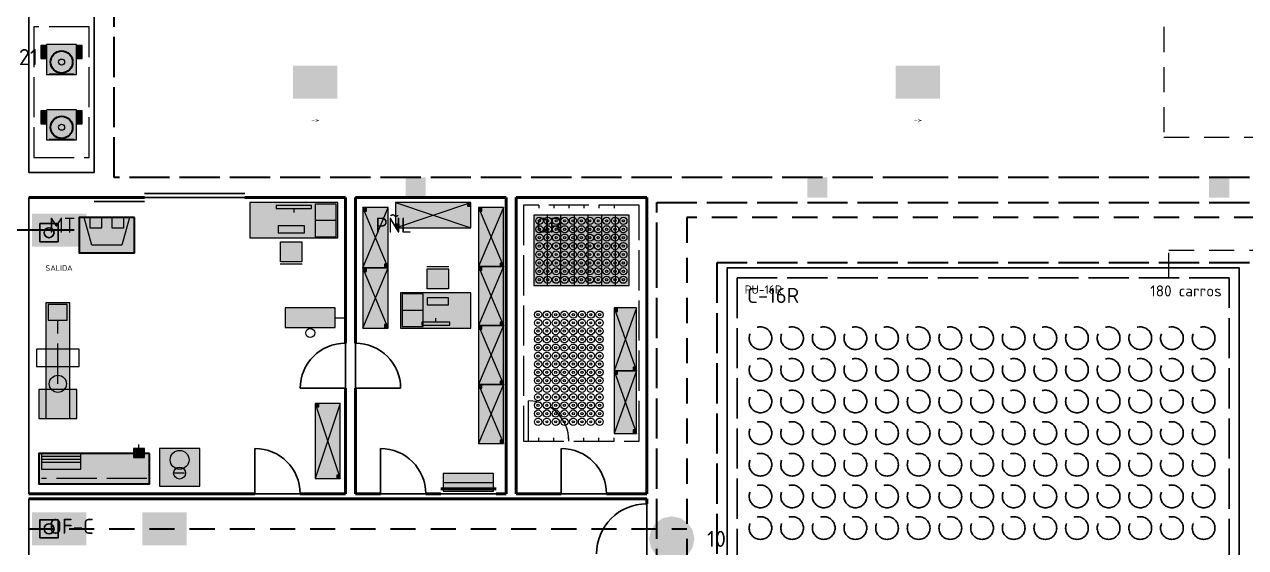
# Model space of a CAD drawing. Header units: millimetres. Extents: x 0 to 1189, y 0 to 841.
# Drawn here: x 236.1 to 357.6, y 541.1 to 593.2 of the extents above; entities that cross this region are included whole.
import ezdxf
from ezdxf.enums import TextEntityAlignment as Align

# ---------------------------------------------------------------- set-up
doc = ezdxf.new("R2010")
doc.units = ezdxf.units.MM
doc.linetypes.add('FLUJO-TRAZOS', pattern=[4, 2.5, -1.5])
doc.linetypes.add('IRAM-E-TRAZOS', pattern=[5, 4, -1])
for name, color, linetype, lineweight in [('A-ABERTURA', 7, 'CONTINUOUS', 25), ('A-COLUMNA', 7, 'CONTINUOUS', 50), ('A-EQUIPO-FINO', 8, 'CONTINUOUS', 13), ('A-EQUIPO-OCULTO', 8, 'IRAM-E-TRAZOS', 13), ('A-EQUIPO-RELLENO', 9, 'CONTINUOUS', 13), ('A-SECTOR', 1, 'CONTINUOUS', 25), ('A-SECTOR-TXT', 1, 'CONTINUOUS', 25), ('A-SEGURIDAD', 1, 'IRAM-E-TRAZOS', 18), ('A-TABIQUE', 7, 'CONTINUOUS', 50), ('F-PERSONAL', 6, 'FLUJO-TRAZOS', 35), ('F-RET', 8, 'FLUJO-TRAZOS', 18), ('S-ESCAPE', 3, 'CONTINUOUS', 35), ('S-INCENDIO', 1, 'CONTINUOUS', 25), ('S-SENAL', 7, 'CONTINUOUS', 18)]:
    doc.layers.add(name, color=color, linetype=linetype, lineweight=lineweight)
for name, color, linetype, lineweight, true_color in [('A-EQUIPO', 30, 'CONTINUOUS', 35, 0xe67800), ('A-MOBILIARIO', 8, 'CONTINUOUS', 18, 0x50505a), ('A-PASILLO', 2, 'IRAM-E-TRAZOS', 35, 0xd7a500), ('A-PULMON', 6, 'IRAM-E-TRAZOS', 25, 0xdc00c8)]:
    doc.layers.add(name, color=color, linetype=linetype, lineweight=lineweight, true_color=true_color)
doc.styles.add('ISO3098', font='isocpeur.ttf')

msp = doc.modelspace()

# ---------------------------------------------------------------- hatches: boundary and pattern name
at = {"layer": 'A-COLUMNA', "true_color": 0x000000}
h = msp.add_hatch(color=7, dxfattribs=at)
h.dxf.hatch_style = 1
h.paths.add_polyline_path([(274, 576), (276, 576), (276, 578), (274, 578)])
h = msp.add_hatch(color=7, dxfattribs=at)
h.dxf.hatch_style = 1
h.paths.add_polyline_path([(314, 576), (316, 576), (316, 578), (314, 578)])
h = msp.add_hatch(color=7, dxfattribs=at)
h.dxf.hatch_style = 1
h.paths.add_polyline_path([(354, 576), (356, 576), (356, 578), (354, 578)])
at = {"layer": 'A-EQUIPO-RELLENO', "true_color": 0x969ba0}
h = msp.add_hatch(color=7, dxfattribs=at)
h.dxf.hatch_style = 1
h.paths.add_polyline_path([(238.2, 591.15), (237.7, 591.15), (237.7, 589.85), (238.2, 589.85)])
at = {"layer": 'A-EQUIPO-RELLENO', "true_color": 0xeeeeee}
h = msp.add_hatch(color=7, dxfattribs=at)
h.dxf.hatch_style = 1
h.paths.add_polyline_path([(241.25, 591.25), (238.25, 591.25), (238.25, 588.25), (241.25, 588.25)])
at = {"layer": 'A-EQUIPO-RELLENO', "true_color": 0x969ba0}
h = msp.add_hatch(color=7, dxfattribs=at)
h.dxf.hatch_style = 1
h.paths.add_polyline_path([(241.8, 591.15), (241.3, 591.15), (241.3, 589.85), (241.8, 589.85)])
h = msp.add_hatch(color=7, dxfattribs=at)
h.dxf.hatch_style = 1
h.paths.add_polyline_path([(238.2, 584.65), (237.7, 584.65), (237.7, 583.35), (238.2, 583.35)])
at = {"layer": 'A-EQUIPO-RELLENO', "true_color": 0xeeeeee}
h = msp.add_hatch(color=7, dxfattribs=at)
h.dxf.hatch_style = 1
h.paths.add_polyline_path([(241.25, 584.75), (238.25, 584.75), (238.25, 581.75), (241.25, 581.75)])
at = {"layer": 'A-EQUIPO-RELLENO', "true_color": 0x969ba0}
h = msp.add_hatch(color=7, dxfattribs=at)
h.dxf.hatch_style = 1
h.paths.add_polyline_path([(241.8, 584.65), (241.3, 584.65), (241.3, 583.35), (241.8, 583.35)])
at = {"layer": 'A-EQUIPO-RELLENO', "true_color": 0xeedec0}
h = msp.add_hatch(color=7, dxfattribs=at)
h.dxf.hatch_style = 1
h.paths.add_polyline_path([(258.5, 572), (267.25, 572), (267.25, 575.5), (258.5, 575.5)])
at = {"layer": 'A-EQUIPO-RELLENO', "true_color": 0xeeeeee}
h = msp.add_hatch(color=7, dxfattribs=at)
h.dxf.hatch_style = 1
h.paths.add_polyline_path([(273, 573), (280.5, 573), (280.5, 575.5), (273, 575.5)])
at = {"layer": 'A-EQUIPO-RELLENO', "true_color": 0x969ba0}
h = msp.add_hatch(color=7, dxfattribs=at)
h.dxf.hatch_style = 1
h.paths.add_polyline_path([(280.15, 575.15), (280.45, 575.15), (280.45, 575.45), (280.15, 575.45)])
at = {"layer": 'A-EQUIPO-RELLENO', "true_color": 0xe6e6e6}
h = msp.add_hatch(color=7, dxfattribs=at)
h.dxf.hatch_style = 1
h.paths.add_polyline_path([(247, 574), (241.5, 574), (241.5, 570.5), (247, 570.5)])
at = {"layer": 'A-EQUIPO-RELLENO', "true_color": 0xeeeeee}
h = msp.add_hatch(color=7, dxfattribs=at)
h.dxf.hatch_style = 1
h.paths.add_polyline_path([(272.25, 569), (272.25, 575), (269.75, 575), (269.75, 569)])
at = {"layer": 'A-EQUIPO-RELLENO', "true_color": 0x969ba0}
h = msp.add_hatch(color=7, dxfattribs=at)
h.dxf.hatch_style = 1
h.paths.add_polyline_path([(270.1, 574.65), (270.1, 574.95), (269.8, 574.95), (269.8, 574.65)])
at = {"layer": 'A-EQUIPO-RELLENO', "true_color": 0xeeeeee}
h = msp.add_hatch(color=7, dxfattribs=at)
h.dxf.hatch_style = 1
h.paths.add_polyline_path([(281.25, 575), (281.25, 569.12), (283.75, 569.12), (283.75, 575)])
at = {"layer": 'A-EQUIPO-RELLENO', "true_color": 0x969ba0}
h = msp.add_hatch(color=7, dxfattribs=at)
h.dxf.hatch_style = 1
h.paths.add_polyline_path([(281.3, 574.95), (281.3, 574.65), (281.6, 574.65), (281.6, 574.95)])
at = {"layer": 'A-EQUIPO-RELLENO', "true_color": 0xeedec0}
h = msp.add_hatch(color=7, dxfattribs=at)
h.dxf.hatch_style = 1
h.paths.add_polyline_path([(286.75, 567.25), (296.25, 567.25), (296.25, 574.25), (286.75, 574.25)])
at = {"layer": 'A-EQUIPO-RELLENO', "true_color": 0x969ba0}
h = msp.add_hatch(color=7, dxfattribs=at)
h.dxf.hatch_style = 1
h.paths.add_polyline_path([(273.05, 573.05), (273.35, 573.05), (273.35, 573.35), (273.05, 573.35)])
at = {"layer": 'A-EQUIPO-RELLENO', "true_color": 0xd6e2f0}
h = msp.add_hatch(color=7, dxfattribs=at)
h.dxf.hatch_style = 1
h.paths.add_polyline_path([(263.66, 569.6), (261.56, 569.6), (261.56, 571.6), (263.66, 571.6)])
at = {"layer": 'A-EQUIPO-RELLENO', "true_color": 0xeeeeee}
h = msp.add_hatch(color=7, dxfattribs=at)
h.dxf.hatch_style = 1
h.paths.add_polyline_path([(272.25, 563), (272.25, 569), (269.75, 569), (269.75, 563)])
at = {"layer": 'A-EQUIPO-RELLENO', "true_color": 0x969ba0}
h = msp.add_hatch(color=7, dxfattribs=at)
h.dxf.hatch_style = 1
h.paths.add_polyline_path([(272.2, 569.05), (272.2, 569.35), (271.9, 569.35), (271.9, 569.05)])
at = {"layer": 'A-EQUIPO-RELLENO', "true_color": 0xeeeeee}
h = msp.add_hatch(color=7, dxfattribs=at)
h.dxf.hatch_style = 1
h.paths.add_polyline_path([(281.25, 569.12), (281.25, 563.25), (283.75, 563.25), (283.75, 569.12)])
at = {"layer": 'A-EQUIPO-RELLENO', "true_color": 0x969ba0}
h = msp.add_hatch(color=7, dxfattribs=at)
h.dxf.hatch_style = 1
h.paths.add_polyline_path([(281.3, 569.08), (281.3, 568.78), (281.6, 568.78), (281.6, 569.08)])
h = msp.add_hatch(color=7, dxfattribs=at)
h.dxf.hatch_style = 1
h.paths.add_polyline_path([(283.4, 569.48), (283.4, 569.17), (283.7, 569.17), (283.7, 569.48)])
h = msp.add_hatch(color=7, dxfattribs=at)
h.dxf.hatch_style = 1
h.paths.add_polyline_path([(270.1, 568.65), (270.1, 568.95), (269.8, 568.95), (269.8, 568.65)])
at = {"layer": 'A-EQUIPO-RELLENO', "true_color": 0xd6e2f0}
h = msp.add_hatch(color=7, dxfattribs=at)
h.dxf.hatch_style = 1
h.paths.add_polyline_path([(276.16, 568.9), (278.26, 568.9), (278.26, 566.9), (276.16, 566.9)])
at = {"layer": 'A-EQUIPO-RELLENO', "true_color": 0xeeeeee}
h = msp.add_hatch(color=7, dxfattribs=at)
h.dxf.hatch_style = 1
h.paths.add_polyline_path([(240.56, 554), (240.56, 565.5), (238.19, 565.5), (238.19, 554)])
at = {"layer": 'A-EQUIPO-RELLENO', "true_color": 0xeedec0}
h = msp.add_hatch(color=7, dxfattribs=at)
h.dxf.hatch_style = 1
h.paths.add_polyline_path([(280.5, 566.5), (273.5, 566.5), (273.5, 563), (280.5, 563)])
at = {"layer": 'A-EQUIPO-RELLENO', "true_color": 0xcdd0d4}
h = msp.add_hatch(color=7, dxfattribs=at)
h.dxf.hatch_style = 1
h.paths.add_polyline_path([(262, 565), (262, 563.05), (267, 563.05), (267, 565)])
at = {"layer": 'A-EQUIPO-RELLENO', "true_color": 0xeeeeee}
h = msp.add_hatch(color=7, dxfattribs=at)
h.dxf.hatch_style = 1
h.paths.add_polyline_path([(294.75, 565), (294.75, 558.75), (297, 558.75), (297, 565)])
at = {"layer": 'A-EQUIPO-RELLENO', "true_color": 0x969ba0}
h = msp.add_hatch(color=7, dxfattribs=at)
h.dxf.hatch_style = 1
h.paths.add_polyline_path([(294.8, 564.95), (294.8, 564.65), (295.1, 564.65), (295.1, 564.95)])
h = msp.add_hatch(color=7, dxfattribs=at)
h.dxf.hatch_style = 1
h.paths.add_polyline_path([(272.2, 563.05), (272.2, 563.35), (271.9, 563.35), (271.9, 563.05)])
at = {"layer": 'A-EQUIPO-RELLENO', "true_color": 0xeeeeee}
h = msp.add_hatch(color=7, dxfattribs=at)
h.dxf.hatch_style = 1
h.paths.add_polyline_path([(281.25, 563.25), (281.25, 557.38), (283.75, 557.38), (283.75, 563.25)])
at = {"layer": 'A-EQUIPO-RELLENO', "true_color": 0x969ba0}
h = msp.add_hatch(color=7, dxfattribs=at)
h.dxf.hatch_style = 1
h.paths.add_polyline_path([(281.3, 563.2), (281.3, 562.9), (281.6, 562.9), (281.6, 563.2)])
h = msp.add_hatch(color=7, dxfattribs=at)
h.dxf.hatch_style = 1
h.paths.add_polyline_path([(283.4, 563.6), (283.4, 563.3), (283.7, 563.3), (283.7, 563.6)])
at = {"layer": 'A-EQUIPO-RELLENO', "true_color": 0xeeeeee}
h = msp.add_hatch(color=7, dxfattribs=at)
h.dxf.hatch_style = 1
h.paths.add_polyline_path([(294.75, 558.75), (294.75, 552.5), (297, 552.5), (297, 558.75)])
at = {"layer": 'A-EQUIPO-RELLENO', "true_color": 0x969ba0}
h = msp.add_hatch(color=7, dxfattribs=at)
h.dxf.hatch_style = 1
h.paths.add_polyline_path([(294.8, 558.7), (294.8, 558.4), (295.1, 558.4), (295.1, 558.7)])
h = msp.add_hatch(color=7, dxfattribs=at)
h.dxf.hatch_style = 1
h.paths.add_polyline_path([(296.65, 559.1), (296.65, 558.8), (296.95, 558.8), (296.95, 559.1)])
at = {"layer": 'A-EQUIPO-RELLENO', "true_color": 0xcdd0d4}
h = msp.add_hatch(color=7, dxfattribs=at)
h.dxf.hatch_style = 1
h.paths.add_polyline_path([(241.28, 554), (241.28, 556.88), (237.47, 556.88), (237.47, 554)])
at = {"layer": 'A-EQUIPO-RELLENO', "true_color": 0xeeeeee}
h = msp.add_hatch(color=7, dxfattribs=at)
h.dxf.hatch_style = 1
h.paths.add_polyline_path([(281.25, 557.38), (281.25, 551.5), (283.75, 551.5), (283.75, 557.38)])
at = {"layer": 'A-EQUIPO-RELLENO', "true_color": 0x969ba0}
h = msp.add_hatch(color=7, dxfattribs=at)
h.dxf.hatch_style = 1
h.paths.add_polyline_path([(281.3, 557.33), (281.3, 557.02), (281.6, 557.02), (281.6, 557.33)])
h = msp.add_hatch(color=7, dxfattribs=at)
h.dxf.hatch_style = 1
h.paths.add_polyline_path([(283.4, 557.72), (283.4, 557.43), (283.7, 557.43), (283.7, 557.72)])
at = {"layer": 'A-EQUIPO-RELLENO', "true_color": 0xeeeeee}
h = msp.add_hatch(color=7, dxfattribs=at)
h.dxf.hatch_style = 1
h.paths.add_polyline_path([(265, 555.5), (265, 548), (267.5, 548), (267.5, 555.5)])
at = {"layer": 'A-EQUIPO-RELLENO', "true_color": 0x969ba0}
h = msp.add_hatch(color=7, dxfattribs=at)
h.dxf.hatch_style = 1
h.paths.add_polyline_path([(265.05, 555.45), (265.05, 555.15), (265.35, 555.15), (265.35, 555.45)])
h = msp.add_hatch(color=7, dxfattribs=at)
h.dxf.hatch_style = 1
h.paths.add_polyline_path([(296.65, 552.85), (296.65, 552.55), (296.95, 552.55), (296.95, 552.85)])
at = {"layer": 'A-EQUIPO-RELLENO', "true_color": 0xcdd0d4}
h = msp.add_hatch(color=7, dxfattribs=at)
h.dxf.hatch_style = 1
h.paths.add_polyline_path([(248, 551), (246.9, 551), (246.9, 550.1), (248, 550.1)])
at = {"layer": 'A-EQUIPO-RELLENO', "true_color": 0xeeeeee}
h = msp.add_hatch(color=7, dxfattribs=at)
h.dxf.hatch_style = 1
h.paths.add_polyline_path([(253.5, 551), (249.5, 551), (249.5, 547.25), (253.5, 547.25)])
at = {"layer": 'A-EQUIPO-RELLENO', "true_color": 0x969ba0}
h = msp.add_hatch(color=7, dxfattribs=at)
h.dxf.hatch_style = 1
h.paths.add_polyline_path([(283.4, 551.85), (283.4, 551.55), (283.7, 551.55), (283.7, 551.85)])
at = {"layer": 'A-EQUIPO-RELLENO', "true_color": 0xeedec0}
h = msp.add_hatch(color=7, dxfattribs=at)
h.dxf.hatch_style = 1
h.paths.add_polyline_path([(248.5, 550.5), (237.5, 550.5), (237.5, 547.5), (248.5, 547.5)])
at = {"layer": 'A-EQUIPO-RELLENO', "true_color": 0x969ba0}
h = msp.add_hatch(color=7, dxfattribs=at)
h.dxf.hatch_style = 1
h.paths.add_polyline_path([(267.15, 548.35), (267.15, 548.05), (267.45, 548.05), (267.45, 548.35)])
at = {"layer": 'A-EQUIPO-RELLENO', "true_color": 0xeeeeee}
h = msp.add_hatch(color=7, dxfattribs=at)
h.dxf.hatch_style = 1
h.paths.add_polyline_path([(277.75, 546.75), (282.75, 546.75), (282.75, 548.5), (277.75, 548.5)])
at = {"layer": 'S-INCENDIO', "true_color": 0xd20000}
h = msp.add_hatch(color=7, dxfattribs=at)
h.dxf.hatch_style = 1
h.paths.add_polyline_path([(302.75, 542), (302.58, 542.86), (302.09, 543.59), (301.36, 544.08), (300.5, 544.25), (299.64, 544.08), (298.91, 543.59), (298.42, 542.86), (298.25, 542), (298.42, 541.14), (298.91, 540.41), (299.64, 539.92), (300.5, 539.75), (301.36, 539.92), (302.09, 540.41), (302.58, 541.14)])
at = {"layer": 'S-SENAL', "true_color": 0x008c46}
h = msp.add_hatch(color=7, dxfattribs=at)
h.dxf.hatch_style = 1
h.paths.add_polyline_path([(262.8, 585.85), (267.2, 585.85), (267.2, 589.15), (262.8, 589.15)])
h = msp.add_hatch(color=7, dxfattribs=at)
h.dxf.hatch_style = 1
h.paths.add_polyline_path([(322.8, 585.85), (327.2, 585.85), (327.2, 589.15), (322.8, 589.15)])
h = msp.add_hatch(color=7, dxfattribs=at)
h.dxf.hatch_style = 1
h.paths.add_polyline_path([(236.8, 571.1), (242.2, 571.1), (242.2, 574.4), (236.8, 574.4)])
h = msp.add_hatch(color=7, dxfattribs=at)
h.dxf.hatch_style = 1
h.paths.add_polyline_path([(236.8, 541.35), (242.2, 541.35), (242.2, 544.65), (236.8, 544.65)])
h = msp.add_hatch(color=7, dxfattribs=at)
h.dxf.hatch_style = 1
h.paths.add_polyline_path([(247.8, 541.35), (252.2, 541.35), (252.2, 544.65), (247.8, 544.65)])

# ---------------------------------------------------------------- linework, layer by layer
at = {"layer": 'A-ABERTURA'}
for p, q in [((248, 576.4), (258, 576.4)), ((243, 575.6), (248, 575.6)), ((268, 557), (263.5, 557)), ((269, 557), (273.5, 557)), ((259, 546.5), (259, 551)), ((271.5, 546.5), (271.5, 551)), ((289.5, 546.5), (289.5, 551))]:
    msp.add_line(p, q, dxfattribs=at)
for centre, radius, start, end in [((268, 557), 4.5, 90, 180), ((269, 557), 4.5, 0, 90), ((259, 546.5), 4.5, 0, 90), ((271.5, 546.5), 4.5, 0, 90), ((289.5, 546.5), 4.5, 0, 90), ((298, 540.5), 5, 90, 180)]:
    msp.add_arc(centre, radius, start, end, dxfattribs=at)
at = {"layer": 'A-EQUIPO'}
for p, q in [((241, 588.25), (238.5, 588.25)), ((241, 581.75), (238.5, 581.75))]:
    msp.add_line(p, q, dxfattribs=at)
for points in [[(247, 574), (241.5, 574), (241.5, 570.5), (247, 570.5)], [(248.5, 550.5), (237.5, 550.5), (237.5, 547.5), (248.5, 547.5)]]:
    msp.add_lwpolyline(points, close=True, dxfattribs=at)
for centre in [(239.75, 589.5), (239.75, 583)]:
    msp.add_circle(centre, 1.1, dxfattribs=at)
at = {"layer": 'A-EQUIPO-FINO'}
for p, q in [((273, 573), (280.5, 575.5)), ((273, 575.5), (280.5, 573)), ((287.25, 575.25), (287.25, 574.95)), ((288.75, 575.25), (288.75, 574.95)), ((290.25, 575.25), (290.25, 574.95)), ((291.75, 575.25), (291.75, 574.95)), ((293.25, 575.25), (293.25, 574.95)), ((294.75, 575.25), (294.75, 574.95)), ((272.25, 569), (269.75, 575)), ((269.75, 569), (272.25, 575)), ((281.25, 575), (283.75, 569.12)), ((283.75, 575), (281.25, 569.12)), ((288.11, 567.25), (288.11, 574.25)), ((289.46, 567.25), (289.46, 574.25)), ((290.82, 567.25), (290.82, 574.25)), ((292.18, 567.25), (292.18, 574.25)), ((293.54, 567.25), (293.54, 574.25)), ((294.89, 567.25), (294.89, 574.25)), ((265, 573.75), (267.1, 573.75)), ((272.25, 563), (269.75, 569)), ((269.75, 563), (272.25, 569)), ((281.25, 569.12), (283.75, 563.25)), ((283.75, 569.12), (281.25, 563.25)), ((275.75, 564.75), (273.65, 564.75)), ((294.75, 565), (297, 558.75)), ((297, 565), (294.75, 558.75)), ((267, 564.01), (268, 564.01)), ((281.25, 563.25), (283.75, 557.38)), ((283.75, 563.25), (281.25, 557.38)), ((294.75, 558.75), (297, 552.5)), ((297, 558.75), (294.75, 552.5)), ((281.25, 557.38), (283.75, 551.5)), ((283.75, 557.38), (281.25, 551.5)), ((265, 555.5), (267.5, 548)), ((267.5, 555.5), (265, 548)), ((287.25, 551.75), (287.25, 552.05)), ((288.75, 551.75), (288.75, 552.05)), ((290.25, 551.75), (290.25, 552.05)), ((291.75, 551.75), (291.75, 552.05)), ((293.25, 551.75), (293.25, 552.05)), ((294.75, 551.75), (294.75, 552.05)), ((247.45, 551), (247.45, 551.4)), ((241.68, 550.2), (237.75, 550.2)), ((241.68, 549.91), (237.75, 549.91)), ((241.68, 549.61), (237.75, 549.61)), ((252, 548.56), (251, 548.56)), ((277.75, 547.62), (282.75, 547.62))]:
    msp.add_line(p, q, dxfattribs=at)
for points in [[(238.2, 591.15), (237.7, 591.15), (237.7, 589.85), (238.2, 589.85)], [(241.25, 591.25), (238.25, 591.25), (238.25, 588.25), (241.25, 588.25)], [(241.8, 591.15), (241.3, 591.15), (241.3, 589.85), (241.8, 589.85)], [(238.2, 584.65), (237.7, 584.65), (237.7, 583.35), (238.2, 583.35)], [(241.25, 584.75), (238.25, 584.75), (238.25, 581.75), (241.25, 581.75)], [(241.8, 584.65), (241.3, 584.65), (241.3, 583.35), (241.8, 583.35)], [(265, 572.1), (267.1, 572.1), (267.1, 575.35), (265, 575.35)], [(273, 573), (280.5, 573), (280.5, 575.5), (273, 575.5)], [(280.15, 575.15), (280.45, 575.15), (280.45, 575.45), (280.15, 575.45)], [(272.25, 569), (272.25, 575), (269.75, 575), (269.75, 569)], [(270.1, 574.65), (270.1, 574.95), (269.8, 574.95), (269.8, 574.65)], [(281.25, 575), (281.25, 569.12), (283.75, 569.12), (283.75, 575)], [(281.3, 574.95), (281.3, 574.65), (281.6, 574.65), (281.6, 574.95)], [(286.75, 567.25), (296.25, 567.25), (296.25, 574.25), (286.75, 574.25)], [(261.3, 572.5), (263.92, 572.5), (263.92, 573.2), (261.3, 573.2)], [(273.05, 573.05), (273.35, 573.05), (273.35, 573.35), (273.05, 573.35)], [(272.25, 563), (272.25, 569), (269.75, 569), (269.75, 563)], [(272.2, 569.05), (272.2, 569.35), (271.9, 569.35), (271.9, 569.05)], [(281.25, 569.12), (281.25, 563.25), (283.75, 563.25), (283.75, 569.12)], [(281.3, 569.08), (281.3, 568.78), (281.6, 568.78), (281.6, 569.08)], [(283.4, 569.48), (283.4, 569.17), (283.7, 569.17), (283.7, 569.48)], [(270.1, 568.65), (270.1, 568.95), (269.8, 568.95), (269.8, 568.65)], [(240.32, 563.78), (240.32, 565.35), (238.43, 565.35), (238.43, 563.78)], [(275.75, 566.4), (273.65, 566.4), (273.65, 563.15), (275.75, 563.15)], [(278.26, 566), (276.16, 566), (276.16, 565.3), (278.26, 565.3)], [(294.75, 565), (294.75, 558.75), (297, 558.75), (297, 565)], [(294.8, 564.95), (294.8, 564.65), (295.1, 564.65), (295.1, 564.95)], [(272.2, 563.05), (272.2, 563.35), (271.9, 563.35), (271.9, 563.05)], [(281.25, 563.25), (281.25, 557.38), (283.75, 557.38), (283.75, 563.25)], [(281.3, 563.2), (281.3, 562.9), (281.6, 562.9), (281.6, 563.2)], [(283.4, 563.6), (283.4, 563.3), (283.7, 563.3), (283.7, 563.6)], [(241.51, 559.17), (241.51, 560.9), (237.24, 560.9), (237.24, 559.17)], [(294.75, 558.75), (294.75, 552.5), (297, 552.5), (297, 558.75)], [(294.8, 558.7), (294.8, 558.4), (295.1, 558.4), (295.1, 558.7)], [(296.65, 559.1), (296.65, 558.8), (296.95, 558.8), (296.95, 559.1)], [(281.25, 557.38), (281.25, 551.5), (283.75, 551.5), (283.75, 557.38)], [(281.3, 557.33), (281.3, 557.02), (281.6, 557.02), (281.6, 557.33)], [(283.4, 557.72), (283.4, 557.43), (283.7, 557.43), (283.7, 557.72)], [(265, 555.5), (265, 548), (267.5, 548), (267.5, 555.5)], [(265.05, 555.45), (265.05, 555.15), (265.35, 555.15), (265.35, 555.45)], [(296.65, 552.85), (296.65, 552.55), (296.95, 552.55), (296.95, 552.85)], [(248, 551), (246.9, 551), (246.9, 550.1), (248, 550.1)], [(283.4, 551.85), (283.4, 551.55), (283.7, 551.55), (283.7, 551.85)], [(241.68, 550.5), (237.75, 550.5), (237.75, 548.94), (241.68, 548.94)], [(267.15, 548.35), (267.15, 548.05), (267.45, 548.05), (267.45, 548.35)]]:
    msp.add_lwpolyline(points, close=True, dxfattribs=at)
msp.add_lwpolyline([(246.5, 574), (245.75, 571.25), (242.75, 571.25), (242, 574)], dxfattribs=at)
for centre, radius in [((239.75, 589.5), 0.3), ((239.75, 583), 0.3), ((287.32, 573.68), 0.36), ((288.15, 573.68), 0.36), ((288.99, 573.68), 0.36), ((289.83, 573.68), 0.36), ((290.66, 573.68), 0.36), ((291.5, 573.68), 0.36), ((292.34, 573.68), 0.36), ((293.17, 573.68), 0.36), ((294.01, 573.68), 0.36), ((294.85, 573.68), 0.36), ((295.68, 573.68), 0.36), ((287.32, 572.84), 0.36), ((287.32, 573.68), 0.112), ((287.32, 572.84), 0.112), ((288.15, 572.84), 0.36), ((288.15, 573.68), 0.112), ((288.15, 572.84), 0.112), ((288.99, 572.84), 0.36), ((288.99, 573.68), 0.112), ((288.99, 572.84), 0.112), ((289.83, 572.84), 0.36), ((289.83, 573.68), 0.112), ((289.83, 572.84), 0.112), ((290.66, 572.84), 0.36), ((290.66, 573.68), 0.112), ((290.66, 572.84), 0.112), ((291.5, 572.84), 0.36), ((291.5, 573.68), 0.112), ((291.5, 572.84), 0.112), ((292.34, 572.84), 0.36), ((292.34, 573.68), 0.112), ((292.34, 572.84), 0.112), ((293.17, 572.84), 0.36), ((293.17, 573.68), 0.112), ((293.17, 572.84), 0.112), ((294.01, 572.84), 0.36), ((294.01, 573.68), 0.112), ((294.01, 572.84), 0.112), ((294.85, 572.84), 0.36), ((294.85, 573.68), 0.112), ((294.85, 572.84), 0.112), ((295.68, 572.84), 0.36), ((295.68, 573.68), 0.112), ((295.68, 572.84), 0.112), ((287.32, 572.01), 0.36), ((287.32, 571.17), 0.36), ((287.32, 572.01), 0.112), ((288.15, 572.01), 0.36), ((288.15, 571.17), 0.36), ((288.15, 572.01), 0.112), ((288.99, 572.01), 0.36), ((288.99, 571.17), 0.36), ((288.99, 572.01), 0.112), ((289.83, 572.01), 0.36), ((289.83, 571.17), 0.36), ((289.83, 572.01), 0.112), ((290.66, 572.01), 0.36), ((290.66, 571.17), 0.36), ((290.66, 572.01), 0.112), ((291.5, 572.01), 0.36), ((291.5, 571.17), 0.36), ((291.5, 572.01), 0.112), ((292.34, 572.01), 0.36), ((292.34, 571.17), 0.36), ((292.34, 572.01), 0.112), ((293.17, 572.01), 0.36), ((293.17, 571.17), 0.36), ((293.17, 572.01), 0.112), ((294.01, 572.01), 0.36), ((294.01, 571.17), 0.36), ((294.01, 572.01), 0.112), ((294.85, 572.01), 0.36), ((294.85, 571.17), 0.36), ((294.85, 572.01), 0.112), ((295.68, 572.01), 0.36), ((295.68, 571.17), 0.36), ((295.68, 572.01), 0.112), ((287.32, 570.33), 0.36), ((287.32, 571.17), 0.112), ((287.32, 570.33), 0.112), ((288.15, 570.33), 0.36), ((288.15, 571.17), 0.112), ((288.15, 570.33), 0.112), ((288.99, 570.33), 0.36), ((288.99, 571.17), 0.112), ((288.99, 570.33), 0.112), ((289.83, 570.33), 0.36), ((289.83, 571.17), 0.112), ((289.83, 570.33), 0.112), ((290.66, 570.33), 0.36), ((290.66, 571.17), 0.112), ((290.66, 570.33), 0.112), ((291.5, 570.33), 0.36), ((291.5, 571.17), 0.112), ((291.5, 570.33), 0.112), ((292.34, 570.33), 0.36), ((292.34, 571.17), 0.112), ((292.34, 570.33), 0.112), ((293.17, 570.33), 0.36), ((293.17, 571.17), 0.112), ((293.17, 570.33), 0.112), ((294.01, 570.33), 0.36), ((294.01, 571.17), 0.112), ((294.01, 570.33), 0.112), ((294.85, 570.33), 0.36), ((294.85, 571.17), 0.112), ((294.85, 570.33), 0.112), ((295.68, 570.33), 0.36), ((295.68, 571.17), 0.112), ((295.68, 570.33), 0.112), ((287.32, 569.49), 0.36), ((287.32, 568.66), 0.36), ((287.32, 569.49), 0.112), ((288.15, 569.49), 0.36), ((288.15, 568.66), 0.36), ((288.15, 569.49), 0.112), ((288.99, 569.49), 0.36), ((288.99, 568.66), 0.36), ((288.99, 569.49), 0.112), ((289.83, 569.49), 0.36), ((289.83, 568.66), 0.36), ((289.83, 569.49), 0.112), ((290.66, 569.49), 0.36), ((290.66, 568.66), 0.36), ((290.66, 569.49), 0.112), ((291.5, 569.49), 0.36), ((291.5, 568.66), 0.36), ((291.5, 569.49), 0.112), ((292.34, 569.49), 0.36), ((292.34, 568.66), 0.36), ((292.34, 569.49), 0.112), ((293.17, 569.49), 0.36), ((293.17, 568.66), 0.36), ((293.17, 569.49), 0.112), ((294.01, 569.49), 0.36), ((294.01, 568.66), 0.36), ((294.01, 569.49), 0.112), ((294.85, 569.49), 0.36), ((294.85, 568.66), 0.36), ((294.85, 569.49), 0.112), ((295.68, 569.49), 0.36), ((295.68, 568.66), 0.36), ((295.68, 569.49), 0.112), ((287.32, 567.82), 0.36), ((287.32, 568.66), 0.112), ((287.32, 567.82), 0.112), ((288.15, 567.82), 0.36), ((288.15, 568.66), 0.112), ((288.15, 567.82), 0.112), ((288.99, 567.82), 0.36), ((288.99, 568.66), 0.112), ((288.99, 567.82), 0.112), ((289.83, 567.82), 0.36), ((289.83, 568.66), 0.112), ((289.83, 567.82), 0.112), ((290.66, 567.82), 0.36), ((290.66, 568.66), 0.112), ((290.66, 567.82), 0.112), ((291.5, 567.82), 0.36), ((291.5, 568.66), 0.112), ((291.5, 567.82), 0.112), ((292.34, 567.82), 0.36), ((292.34, 568.66), 0.112), ((292.34, 567.82), 0.112), ((293.17, 567.82), 0.36), ((293.17, 568.66), 0.112), ((293.17, 567.82), 0.112), ((294.01, 567.82), 0.36), ((294.01, 568.66), 0.112), ((294.01, 567.82), 0.112), ((294.85, 567.82), 0.36), ((294.85, 568.66), 0.112), ((294.85, 567.82), 0.112), ((295.68, 567.82), 0.36), ((295.68, 568.66), 0.112), ((295.68, 567.82), 0.112), ((287.19, 564.34), 0.36), ((287.19, 564.34), 0.112), ((288.06, 564.34), 0.36), ((288.06, 564.34), 0.112), ((288.94, 564.34), 0.36), ((288.94, 564.34), 0.112), ((289.81, 564.34), 0.36), ((289.81, 564.34), 0.112), ((290.69, 564.34), 0.36), ((290.69, 564.34), 0.112), ((291.56, 564.34), 0.36), ((291.56, 564.34), 0.112), ((292.44, 564.34), 0.36), ((292.44, 564.34), 0.112), ((293.31, 564.34), 0.36), ((293.31, 564.34), 0.112), ((287.19, 563.52), 0.36), ((287.19, 562.7), 0.36), ((287.19, 563.52), 0.112), ((288.06, 563.52), 0.36), ((288.06, 562.7), 0.36), ((288.06, 563.52), 0.112), ((288.94, 563.52), 0.36), ((288.94, 562.7), 0.36), ((288.94, 563.52), 0.112), ((289.81, 563.52), 0.36), ((289.81, 562.7), 0.36), ((289.81, 563.52), 0.112), ((290.69, 563.52), 0.36), ((290.69, 562.7), 0.36), ((290.69, 563.52), 0.112), ((291.56, 563.52), 0.36), ((291.56, 562.7), 0.36), ((291.56, 563.52), 0.112), ((292.44, 563.52), 0.36), ((292.44, 562.7), 0.36), ((292.44, 563.52), 0.112), ((293.31, 563.52), 0.36), ((293.31, 562.7), 0.36), ((293.31, 563.52), 0.112), ((287.19, 561.88), 0.36), ((287.19, 562.7), 0.112), ((287.19, 561.88), 0.112), ((288.06, 561.88), 0.36), ((288.06, 562.7), 0.112), ((288.06, 561.88), 0.112), ((288.94, 561.88), 0.36), ((288.94, 562.7), 0.112), ((288.94, 561.88), 0.112), ((289.81, 561.88), 0.36), ((289.81, 562.7), 0.112), ((289.81, 561.88), 0.112), ((290.69, 561.88), 0.36), ((290.69, 562.7), 0.112), ((290.69, 561.88), 0.112), ((291.56, 561.88), 0.36), ((291.56, 562.7), 0.112), ((291.56, 561.88), 0.112), ((292.44, 561.88), 0.36), ((292.44, 562.7), 0.112), ((292.44, 561.88), 0.112), ((293.31, 561.88), 0.36), ((293.31, 562.7), 0.112), ((293.31, 561.88), 0.112), ((287.19, 561.05), 0.36), ((287.19, 560.23), 0.36), ((287.19, 561.05), 0.112), ((288.06, 561.05), 0.36), ((288.06, 560.23), 0.36), ((288.06, 561.05), 0.112), ((288.94, 561.05), 0.36), ((288.94, 560.23), 0.36), ((288.94, 561.05), 0.112), ((289.81, 561.05), 0.36), ((289.81, 560.23), 0.36), ((289.81, 561.05), 0.112), ((290.69, 561.05), 0.36), ((290.69, 560.23), 0.36), ((290.69, 561.05), 0.112), ((291.56, 561.05), 0.36), ((291.56, 560.23), 0.36), ((291.56, 561.05), 0.112), ((292.44, 561.05), 0.36), ((292.44, 560.23), 0.36), ((292.44, 561.05), 0.112), ((293.31, 561.05), 0.36), ((293.31, 560.23), 0.36), ((293.31, 561.05), 0.112), ((287.19, 559.41), 0.36), ((287.19, 560.23), 0.112), ((287.19, 559.41), 0.112), ((288.06, 559.41), 0.36), ((288.06, 560.23), 0.112), ((288.06, 559.41), 0.112), ((288.94, 559.41), 0.36), ((288.94, 560.23), 0.112), ((288.94, 559.41), 0.112), ((289.81, 559.41), 0.36), ((289.81, 560.23), 0.112), ((289.81, 559.41), 0.112), ((290.69, 559.41), 0.36), ((290.69, 560.23), 0.112), ((290.69, 559.41), 0.112), ((291.56, 559.41), 0.36), ((291.56, 560.23), 0.112), ((291.56, 559.41), 0.112), ((292.44, 559.41), 0.36), ((292.44, 560.23), 0.112), ((292.44, 559.41), 0.112), ((293.31, 559.41), 0.36), ((293.31, 560.23), 0.112), ((293.31, 559.41), 0.112), ((287.19, 558.59), 0.36), ((287.19, 557.77), 0.36), ((287.19, 558.59), 0.112), ((288.06, 558.59), 0.36), ((288.06, 557.77), 0.36), ((288.06, 558.59), 0.112), ((288.94, 558.59), 0.36), ((288.94, 557.77), 0.36), ((288.94, 558.59), 0.112), ((289.81, 558.59), 0.36), ((289.81, 557.77), 0.36), ((289.81, 558.59), 0.112), ((290.69, 558.59), 0.36), ((290.69, 557.77), 0.36), ((290.69, 558.59), 0.112), ((291.56, 558.59), 0.36), ((291.56, 557.77), 0.36), ((291.56, 558.59), 0.112), ((292.44, 558.59), 0.36), ((292.44, 557.77), 0.36), ((292.44, 558.59), 0.112), ((293.31, 558.59), 0.36), ((293.31, 557.77), 0.36), ((293.31, 558.59), 0.112), ((287.19, 556.95), 0.36), ((287.19, 557.77), 0.112), ((287.19, 556.95), 0.112), ((288.06, 556.95), 0.36), ((288.06, 557.77), 0.112), ((288.06, 556.95), 0.112), ((288.94, 556.95), 0.36), ((288.94, 557.77), 0.112), ((288.94, 556.95), 0.112), ((289.81, 556.95), 0.36), ((289.81, 557.77), 0.112), ((289.81, 556.95), 0.112), ((290.69, 556.95), 0.36), ((290.69, 557.77), 0.112), ((290.69, 556.95), 0.112), ((291.56, 556.95), 0.36), ((291.56, 557.77), 0.112), ((291.56, 556.95), 0.112), ((292.44, 556.95), 0.36), ((292.44, 557.77), 0.112), ((292.44, 556.95), 0.112), ((293.31, 556.95), 0.36), ((293.31, 557.77), 0.112), ((293.31, 556.95), 0.112), ((287.19, 556.12), 0.36), ((287.19, 555.3), 0.36), ((287.19, 556.12), 0.112), ((288.06, 556.12), 0.36), ((288.06, 555.3), 0.36), ((288.06, 556.12), 0.112), ((288.94, 556.12), 0.36), ((288.94, 555.3), 0.36), ((288.94, 556.12), 0.112), ((289.81, 556.12), 0.36), ((289.81, 555.3), 0.36), ((289.81, 556.12), 0.112), ((290.69, 556.12), 0.36), ((290.69, 555.3), 0.36), ((290.69, 556.12), 0.112), ((291.56, 556.12), 0.36), ((291.56, 555.3), 0.36), ((291.56, 556.12), 0.112), ((292.44, 556.12), 0.36), ((292.44, 555.3), 0.36), ((292.44, 556.12), 0.112), ((293.31, 556.12), 0.36), ((293.31, 555.3), 0.36), ((293.31, 556.12), 0.112), ((287.19, 554.48), 0.36), ((287.19, 555.3), 0.112), ((287.19, 554.48), 0.112), ((288.06, 554.48), 0.36), ((288.06, 555.3), 0.112), ((288.06, 554.48), 0.112), ((288.94, 554.48), 0.36), ((288.94, 555.3), 0.112), ((288.94, 554.48), 0.112), ((289.81, 554.48), 0.36), ((289.81, 555.3), 0.112), ((289.81, 554.48), 0.112), ((290.69, 554.48), 0.36), ((290.69, 555.3), 0.112), ((290.69, 554.48), 0.112), ((291.56, 554.48), 0.36), ((291.56, 555.3), 0.112), ((291.56, 554.48), 0.112), ((292.44, 554.48), 0.36), ((292.44, 555.3), 0.112), ((292.44, 554.48), 0.112), ((293.31, 554.48), 0.36), ((293.31, 555.3), 0.112), ((293.31, 554.48), 0.112), ((287.19, 553.66), 0.36), ((287.19, 553.66), 0.112), ((288.06, 553.66), 0.36), ((288.06, 553.66), 0.112), ((288.94, 553.66), 0.36), ((288.94, 553.66), 0.112), ((289.81, 553.66), 0.36), ((289.81, 553.66), 0.112), ((290.69, 553.66), 0.36), ((290.69, 553.66), 0.112), ((291.56, 553.66), 0.36), ((291.56, 553.66), 0.112), ((292.44, 553.66), 0.36), ((292.44, 553.66), 0.112), ((293.31, 553.66), 0.36), ((293.31, 553.66), 0.112), ((251.5, 549.88), 0.938)]:
    msp.add_circle(centre, radius, dxfattribs=at)
at = {"layer": 'A-EQUIPO-OCULTO'}
for p, q in [((239.38, 557.45), (239.38, 563.78)), ((248.25, 548), (237.75, 548))]:
    msp.add_line(p, q, dxfattribs=at)
for points in [[(242.5, 593), (237, 593), (237, 580), (242.5, 580)], [(243.75, 574), (242.55, 574), (242.55, 573), (243.75, 573)], [(245.95, 574), (244.75, 574), (244.75, 573), (245.95, 573)]]:
    msp.add_lwpolyline(points, close=True, dxfattribs=at)
at = {"layer": 'A-MOBILIARIO'}
for p, q in [((262.88, 574.9), (262.88, 574.5)), ((261.51, 569.4), (263.71, 569.4)), ((278.31, 569.1), (276.11, 569.1)), ((277, 563.6), (277, 564))]:
    msp.add_line(p, q, dxfattribs=at)
for points in [[(258.5, 572), (267.25, 572), (267.25, 575.5), (258.5, 575.5)], [(261.12, 574.9), (264.62, 574.9), (264.62, 575.2), (261.12, 575.2)], [(263.66, 569.6), (261.56, 569.6), (261.56, 571.6), (263.66, 571.6)], [(276.16, 568.9), (278.26, 568.9), (278.26, 566.9), (276.16, 566.9)], [(240.56, 554), (240.56, 565.5), (238.19, 565.5), (238.19, 554)], [(280.5, 566.5), (273.5, 566.5), (273.5, 563), (280.5, 563)], [(262, 565), (262, 563.05), (267, 563.05), (267, 565)], [(278.4, 563.6), (275.6, 563.6), (275.6, 563.3), (278.4, 563.3)], [(241.28, 554), (241.28, 556.88), (237.47, 556.88), (237.47, 554)], [(253.5, 551), (249.5, 551), (249.5, 547.25), (253.5, 547.25)], [(277.75, 546.75), (282.75, 546.75), (282.75, 548.5), (277.75, 548.5)]]:
    msp.add_lwpolyline(points, close=True, dxfattribs=at)
for centre, radius in [((264.5, 562.51), 0.45), ((239.38, 557.45), 0.855), ((251.5, 548.56), 0.6)]:
    msp.add_circle(centre, radius, dxfattribs=at)
at = {"layer": 'A-PASILLO'}
for p, q in [((245, 578), (245, 597)), ((300.5, 578), (245, 578)), ((325.5, 578), (300.5, 578)), ((333, 578), (325.5, 578)), ((358, 578), (333, 578)), ((299, 569.5), (299, 575.5)), ((299, 575.5), (485, 575.5)), ((299, 507), (299, 569.5)), ((408, 569.5), (305, 569.5)), ((305, 569.5), (305, 507))]:
    msp.add_line(p, q, dxfattribs=at)
at = {"layer": 'A-PULMON'}
msp.add_lwpolyline([(307, 525), (356, 525), (356, 568), (307, 568)], close=True, dxfattribs=at)
for centre in [(309.33, 561.99), (312.48, 561.99), (315.63, 561.99), (318.78, 561.99), (321.93, 561.99), (325.08, 561.99), (328.23, 561.99), (331.39, 561.99), (334.54, 561.99), (337.69, 561.99), (340.84, 561.99), (343.99, 561.99), (347.14, 561.99), (350.29, 561.99), (353.45, 561.99), (309.33, 558.84), (312.48, 558.84), (315.63, 558.84), (318.78, 558.84), (321.93, 558.84), (325.08, 558.84), (328.23, 558.84), (331.39, 558.84), (334.54, 558.84), (337.69, 558.84), (340.84, 558.84), (343.99, 558.84), (347.14, 558.84), (350.29, 558.84), (353.45, 558.84), (309.33, 555.69), (312.48, 555.69), (315.63, 555.69), (318.78, 555.69), (321.93, 555.69), (325.08, 555.69), (328.23, 555.69), (331.39, 555.69), (334.54, 555.69), (337.69, 555.69), (340.84, 555.69), (343.99, 555.69), (347.14, 555.69), (350.29, 555.69), (353.45, 555.69), (309.33, 552.54), (312.48, 552.54), (315.63, 552.54), (318.78, 552.54), (321.93, 552.54), (325.08, 552.54), (328.23, 552.54), (331.39, 552.54), (334.54, 552.54), (337.69, 552.54), (340.84, 552.54), (343.99, 552.54), (347.14, 552.54), (350.29, 552.54), (353.45, 552.54), (309.33, 549.39), (312.48, 549.39), (315.63, 549.39), (318.78, 549.39), (321.93, 549.39), (325.08, 549.39), (328.23, 549.39), (331.39, 549.39), (334.54, 549.39), (337.69, 549.39), (340.84, 549.39), (343.99, 549.39), (347.14, 549.39), (350.29, 549.39), (353.45, 549.39), (309.33, 546.23), (312.48, 546.23), (315.63, 546.23), (318.78, 546.23), (321.93, 546.23), (325.08, 546.23), (328.23, 546.23), (331.39, 546.23), (334.54, 546.23), (337.69, 546.23), (340.84, 546.23), (343.99, 546.23), (347.14, 546.23), (350.29, 546.23), (353.45, 546.23), (309.33, 543.08), (312.48, 543.08), (315.63, 543.08), (318.78, 543.08), (321.93, 543.08), (325.08, 543.08), (328.23, 543.08), (331.39, 543.08), (334.54, 543.08), (337.69, 543.08), (340.84, 543.08), (343.99, 543.08), (347.14, 543.08), (350.29, 543.08), (353.45, 543.08)]:
    msp.add_circle(centre, 1.13, dxfattribs=at)
at = {"layer": 'A-SECTOR'}
for points in [[(236.5, 578.5), (243, 578.5), (243, 597), (236.5, 597)], [(236.5, 546.5), (268, 546.5), (268, 576), (236.5, 576)], [(269, 546.5), (284, 546.5), (284, 576), (269, 576)], [(285, 546.5), (298, 546.5), (298, 576), (285, 576)], [(306, 509.5), (357, 509.5), (357, 569), (306, 569)], [(236.5, 540), (298, 540), (298, 546), (236.5, 546)]]:
    msp.add_lwpolyline(points, close=True, dxfattribs=at)
at = {"layer": 'A-SEGURIDAD'}
msp.add_line((286.25, 551.75), (286.25, 555.75), dxfattribs=at)
msp.add_lwpolyline([(285.75, 551.75), (297.25, 551.75), (297.25, 575.25), (285.75, 575.25)], close=True, dxfattribs=at)
msp.add_arc((286.25, 551.75), 4, 0, 90, dxfattribs=at)
at = {"layer": 'A-TABIQUE'}
for p, q in [((236.5, 576), (248, 576)), ((258, 576), (268, 576)), ((268, 561.5), (268, 576)), ((269, 576), (284, 576)), ((269, 561.5), (269, 576)), ((284, 546.5), (284, 576)), ((285, 576), (298, 576)), ((285, 546.5), (285, 576)), ((298, 546.5), (298, 576)), ((268, 546.5), (268, 557)), ((269, 546.5), (269, 557)), ((236.5, 546.5), (259, 546.5)), ((236.5, 546), (298, 546)), ((263.5, 546.5), (268, 546.5)), ((269, 546.5), (271.5, 546.5)), ((276, 546.5), (277.5, 546.5)), ((277.5, 547), (283, 547)), ((277.5, 546), (283, 546)), ((283, 546.5), (284, 546.5)), ((285, 546.5), (289.5, 546.5)), ((294, 546.5), (298, 546.5)), ((298, 545.5), (298, 546))]:
    msp.add_line(p, q, dxfattribs=at)
at = {"layer": 'F-PERSONAL'}
for points in [[(363, 601), (363, 574), (302, 574), (302, 508.5)], [(236.5, 543), (302, 543)]]:
    msp.add_lwpolyline(points, dxfattribs=at)
at = {"layer": 'F-RET'}
for points in [[(271, 742), (271, 701), (271, 685), (349.5, 685), (349.5, 582), (487, 582), (487, 497), (520, 497), (520, 505)], [(350, 568), (350, 570.75), (418, 570.75), (418, 568)]]:
    msp.add_lwpolyline(points, dxfattribs=at)
at = {"layer": 'S-ESCAPE'}
msp.add_line((241, 572.75), (230, 572.75), dxfattribs=at)
at = {"layer": 'S-INCENDIO'}
for points in [[(237.6, 571.6), (239.4, 571.6), (239.4, 573.4), (237.6, 573.4)], [(237.6, 542.1), (239.4, 542.1), (239.4, 543.9), (237.6, 543.9)]]:
    msp.add_lwpolyline(points, close=True, dxfattribs=at)
for centre in [(238.5, 572.5), (238.5, 543)]:
    msp.add_circle(centre, 0.5, dxfattribs=at)

# ---------------------------------------------------------------- texts
at = {"layer": 'A-PULMON', "style": 'ISO3098'}
msp.add_text('PU-16R', height=0.84, dxfattribs=at).set_placement((307.75, 567.25), align=Align.TOP_LEFT)
msp.add_text('180 carros', height=1.1, dxfattribs=at).set_placement((355.25, 567.25), align=Align.TOP_RIGHT)
at = {"layer": 'A-SECTOR-TXT', "style": 'ISO3098'}
for s, p in [('MT', (238.5, 574)), ('PÑL', (271, 574)), ('QR', (287, 574)), ('C-16R', (308, 567)), ('OF-C', (238.5, 544))]:
    msp.add_text(s, height=1.5, dxfattribs=at).set_placement(p, align=Align.TOP_LEFT)
at = {"layer": 'S-INCENDIO', "style": 'ISO3098'}
for s, p in [('21', (235.5, 590)), ('10', (304, 542))]:
    msp.add_text(s, height=1.6, dxfattribs=at).set_placement(p, align=Align.MIDDLE_LEFT)
at = {"layer": 'S-SENAL', "style": 'ISO3098'}
for s, p in [('->', (265, 584)), ('->', (325, 584)), ('SALIDA', (239.5, 569.25))]:
    msp.add_text(s, height=0.54, dxfattribs=at).set_placement(p, align=Align.TOP_CENTER)

doc.saveas('drawing.dxf')
